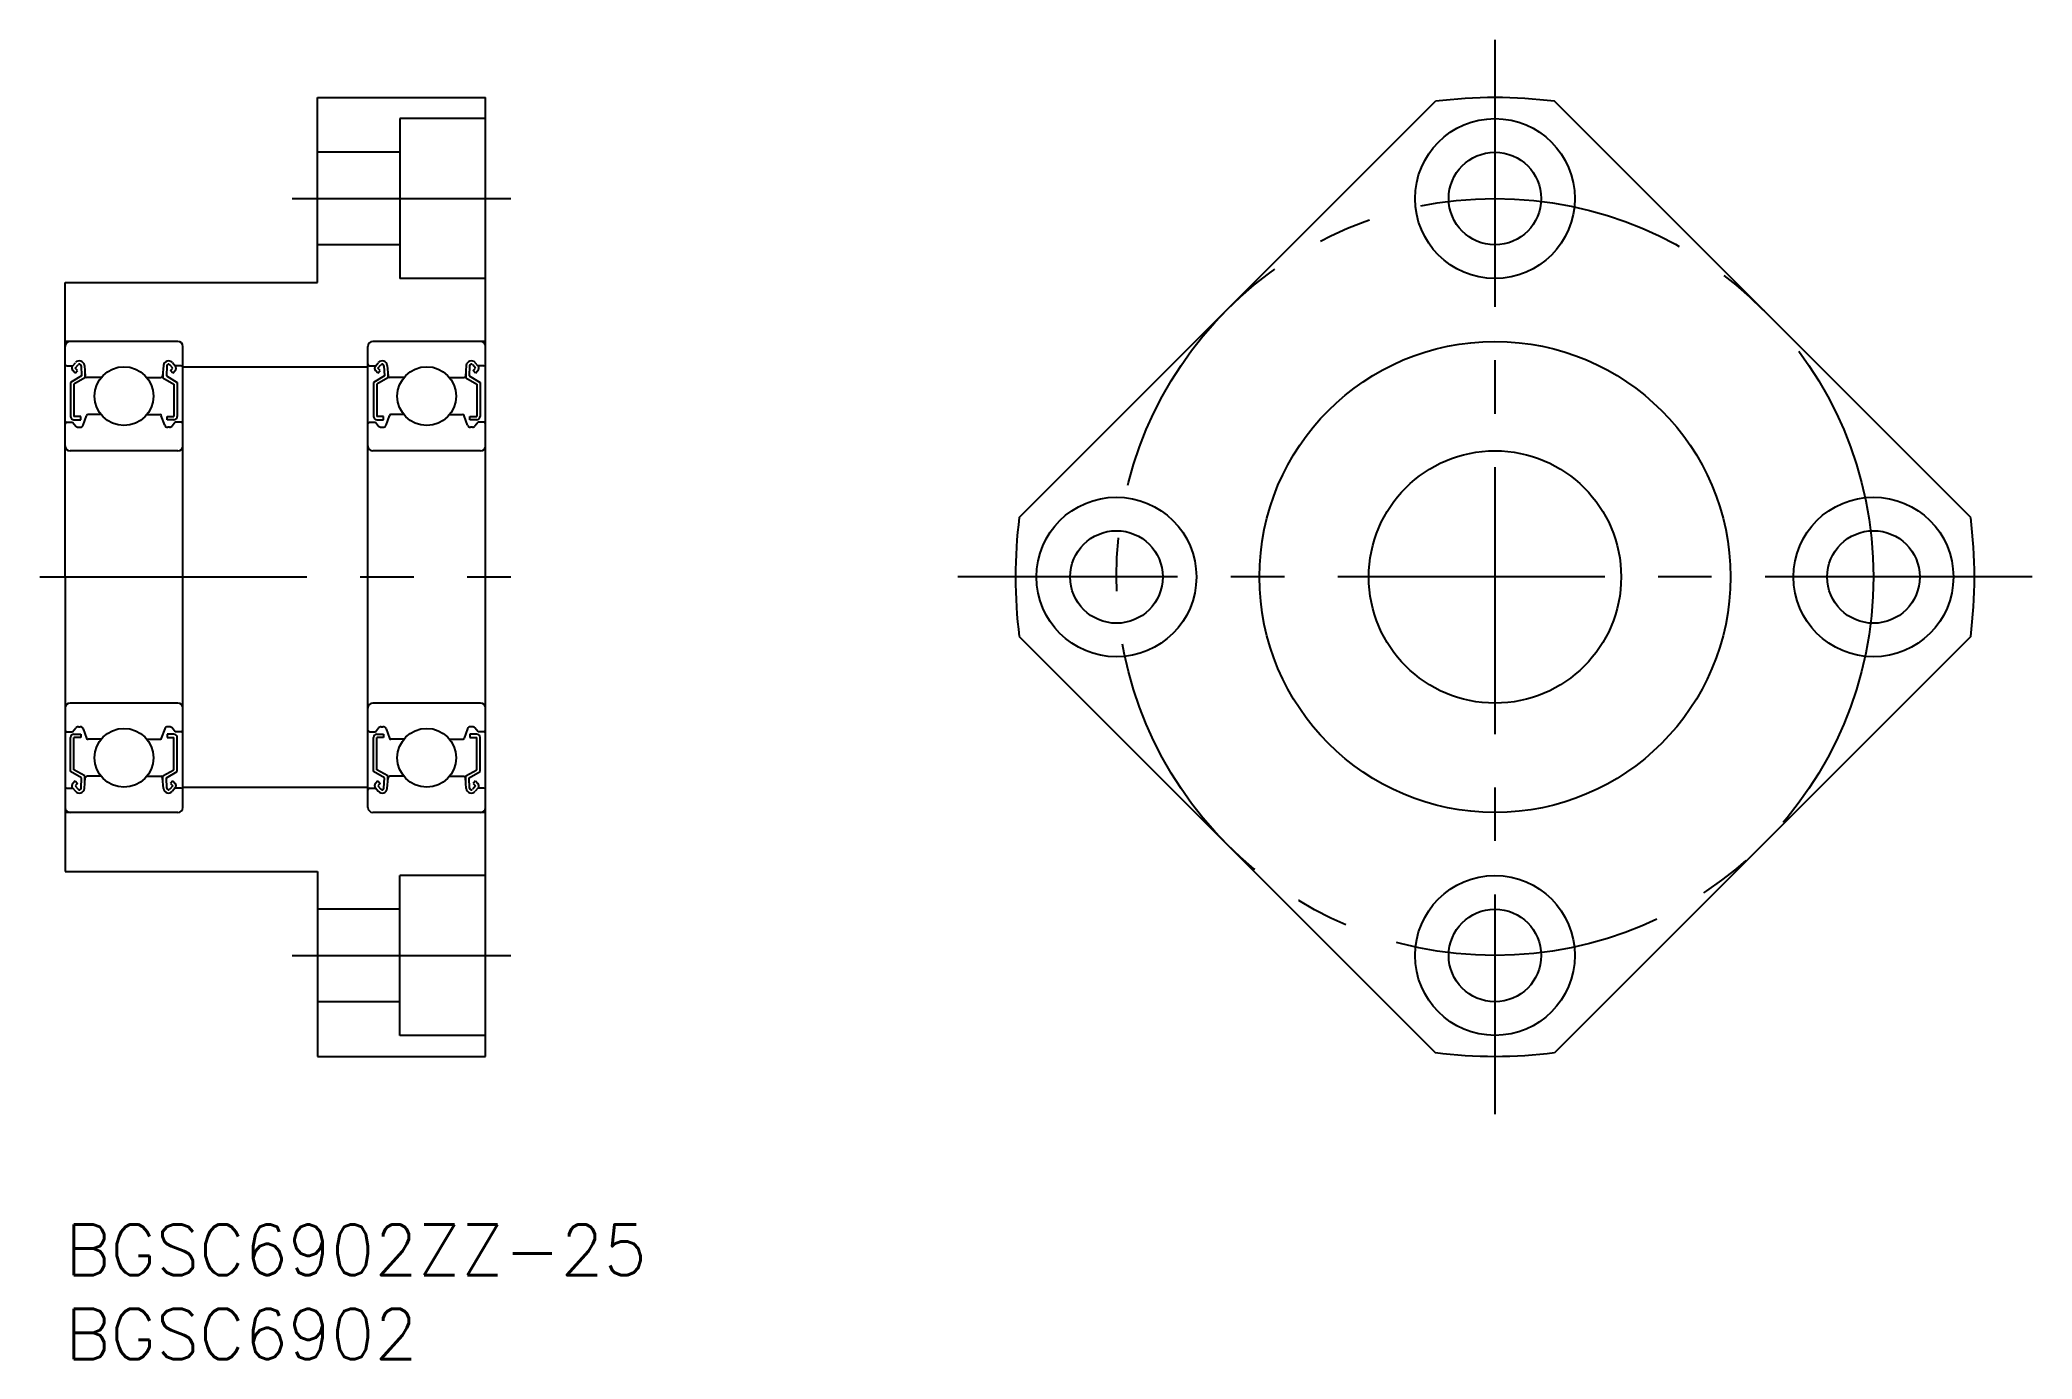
# Model space of a CAD drawing. Extents: x -1 to 117, y -8 to 70.
import ezdxf

# ---------------------------------------------------------------- set-up
doc = ezdxf.new("R2010")
doc.units = 0
doc.header["$LTSCALE"] = 0.5
doc.linetypes.add('CENTER', pattern=[50.8, 31.75, -6.35, 6.35, -6.35])
for name, color, linetype in [('MSM_CENTER', 1, 'CENTER'), ('MSM_CONTINUOUS', 7, 'CONTINUOUS'), ('MSM_PART_NUMBER', 7, 'CONTINUOUS')]:
    doc.layers.add(name, color=color, linetype=linetype)
doc.styles.get("Standard").update_dxf_attribs({"font": 'txt.shx', "height": 3, "bigfont": 'bigfont.shx'})

# ---------------------------------------------------------------- blocks, each defined once
blk = doc.blocks.new('*U1')
at = {"layer": 'MSM_PART_NUMBER'}
blk.add_text('BGSC6902ZZ-25', height=3, dxfattribs=at).set_placement((0, -3))
blk = doc.blocks.new('*U2')
at = {"layer": 'MSM_PART_NUMBER'}
blk.add_text('BGSC6902', height=3, dxfattribs=at).set_placement((0, -8))

msp = doc.modelspace()

# ---------------------------------------------------------------- linework, layer by layer
at = {"layer": 'MSM_CENTER'}
for p, q in [((85, 70.43), (85, 6.57)), ((13.5, 61), (26.5, 61)), ((-1.5, 38.5), (26.5, 38.5)), ((116.93, 38.5), (53.07, 38.5)), ((13.5, 16), (26.5, 16))]:
    msp.add_line(p, q, dxfattribs=at)
msp.add_circle((85, 38.5), 22.5, dxfattribs=at)
at = {"layer": 'MSM_CONTINUOUS'}
for p, q in [((15, 67), (25, 67)), ((15, 56), (15, 67)), ((25, 10), (25, 67)), ((56.72, 42.04), (81.46, 66.78)), ((113.28, 42.04), (88.54, 66.78)), ((25, 65.75), (19.9, 65.75)), ((19.9, 65.75), (19.9, 56.25)), ((19.9, 63.75), (15, 63.75)), ((19.9, 58.25), (15, 58.25)), ((0, 38.5), (0, 56)), ((0, 56), (15, 56)), ((25, 56.25), (19.9, 56.25)), ((6.7, 52.5), (0, 52.5)), ((7, 24.8), (7, 52.2)), ((18, 24.8), (18, 52.2)), ((25, 52.5), (18.3, 52.5)), ((0.1, 51.05), (0.46, 51.05)), ((0.45, 51.04), (0.62, 51.24)), ((0.6, 50.91), (0.77, 51.11)), ((0.95, 51.05), (0.98, 50.45)), ((1.15, 51.07), (1.2, 50.44)), ((5.85, 51.07), (5.8, 50.44)), ((6.05, 51.05), (6.02, 50.45)), ((6.4, 50.91), (6.23, 51.11)), ((6.55, 51.04), (6.38, 51.24)), ((6.9, 51.05), (6.54, 51.05)), ((7, 51), (18, 51)), ((18.1, 51.05), (18.46, 51.05)), ((18.45, 51.04), (18.62, 51.24)), ((18.6, 50.91), (18.77, 51.11)), ((18.95, 51.05), (18.98, 50.45)), ((19.15, 51.07), (19.2, 50.44)), ((23.85, 51.07), (23.8, 50.44)), ((24.05, 51.05), (24.02, 50.45)), ((24.4, 50.91), (24.23, 51.11)), ((24.55, 51.04), (24.38, 51.24)), ((24.9, 51.05), (24.54, 51.05)), ((0.98, 50.45), (0.33, 50.07)), ((0.33, 50.07), (0.33, 48.05)), ((0.6, 50.62), (0.46, 50.77)), ((1.18, 50.33), (0.53, 49.96)), ((0.53, 49.96), (0.53, 48.05)), ((0.74, 50.77), (0.6, 50.91)), ((0.6, 50.62), (0.74, 50.77)), ((1.18, 50.7), (1.18, 50.33)), ((2.14, 50.35), (1.3, 50.35)), ((4.86, 50.35), (5.7, 50.35)), ((5.82, 50.7), (5.82, 50.33)), ((5.82, 50.33), (6.47, 49.96)), ((6.02, 50.45), (6.67, 50.07)), ((6.26, 50.77), (6.4, 50.91)), ((6.4, 50.62), (6.26, 50.77)), ((6.4, 50.62), (6.54, 50.77)), ((6.47, 49.96), (6.47, 48.05)), ((6.67, 50.07), (6.67, 48.05)), ((18.98, 50.45), (18.33, 50.07)), ((18.33, 50.07), (18.33, 48.05)), ((18.6, 50.62), (18.46, 50.77)), ((19.18, 50.33), (18.53, 49.96)), ((18.53, 49.96), (18.53, 48.05)), ((18.74, 50.77), (18.6, 50.91)), ((18.6, 50.62), (18.74, 50.77)), ((19.18, 50.7), (19.18, 50.33)), ((20.14, 50.35), (19.3, 50.35)), ((22.86, 50.35), (23.7, 50.35)), ((23.82, 50.7), (23.82, 50.33)), ((23.82, 50.33), (24.47, 49.96)), ((24.02, 50.45), (24.67, 50.07)), ((24.26, 50.77), (24.4, 50.91)), ((24.4, 50.62), (24.26, 50.77)), ((24.4, 50.62), (24.54, 50.77)), ((24.47, 49.96), (24.47, 48.05)), ((24.67, 50.07), (24.67, 48.05)), ((0.1, 47.7), (0.45, 47.7)), ((0.45, 47.7), (0.64, 47.47)), ((0.93, 48.05), (0.53, 48.05)), ((0.53, 47.85), (0.93, 47.85)), ((0.79, 47.4), (0.89, 47.4)), ((0.93, 47.85), (0.93, 48.05)), ((1.08, 47.53), (1.28, 48.08)), ((2.14, 48.15), (1.37, 48.15)), ((4.86, 48.15), (5.63, 48.15)), ((5.92, 47.53), (5.72, 48.08)), ((6.07, 48.05), (6.47, 48.05)), ((6.07, 47.85), (6.07, 48.05)), ((6.47, 47.85), (6.07, 47.85)), ((6.21, 47.4), (6.11, 47.4)), ((6.55, 47.7), (6.36, 47.47)), ((6.9, 47.7), (6.55, 47.7)), ((18.1, 47.7), (18.45, 47.7)), ((18.45, 47.7), (18.64, 47.47)), ((18.93, 48.05), (18.53, 48.05)), ((18.53, 47.85), (18.93, 47.85)), ((18.79, 47.4), (18.89, 47.4)), ((18.93, 47.85), (18.93, 48.05)), ((19.08, 47.53), (19.28, 48.08)), ((20.14, 48.15), (19.37, 48.15)), ((22.86, 48.15), (23.63, 48.15)), ((23.92, 47.53), (23.72, 48.08)), ((24.07, 47.85), (24.07, 48.05)), ((24.07, 48.05), (24.47, 48.05)), ((24.47, 47.85), (24.07, 47.85)), ((24.21, 47.4), (24.11, 47.4)), ((24.55, 47.7), (24.36, 47.47)), ((24.9, 47.7), (24.55, 47.7)), ((6.7, 46), (0.3, 46)), ((24.7, 46), (18.3, 46)), ((0, 38.5), (0, 21)), ((56.72, 34.96), (81.46, 10.22)), ((113.28, 34.96), (88.54, 10.22)), ((6.7, 31), (0.3, 31)), ((24.7, 31), (18.3, 31)), ((0.1, 29.3), (0.45, 29.3)), ((0.33, 26.93), (0.33, 28.95)), ((0.45, 29.3), (0.64, 29.53)), ((0.53, 29.15), (0.93, 29.15)), ((0.93, 28.95), (0.53, 28.95)), ((0.53, 27.04), (0.53, 28.95)), ((0.79, 29.6), (0.89, 29.6)), ((0.93, 29.15), (0.93, 28.95)), ((1.08, 29.47), (1.28, 28.92)), ((2.14, 28.85), (1.37, 28.85)), ((4.86, 28.85), (5.63, 28.85)), ((5.92, 29.47), (5.72, 28.92)), ((6.47, 29.15), (6.07, 29.15)), ((6.07, 29.15), (6.07, 28.95)), ((6.07, 28.95), (6.47, 28.95)), ((6.21, 29.6), (6.11, 29.6)), ((6.55, 29.3), (6.36, 29.53)), ((6.47, 27.04), (6.47, 28.95)), ((6.9, 29.3), (6.55, 29.3)), ((6.67, 26.93), (6.67, 28.95)), ((18.1, 29.3), (18.45, 29.3)), ((18.33, 26.93), (18.33, 28.95)), ((18.45, 29.3), (18.64, 29.53)), ((18.53, 29.15), (18.93, 29.15)), ((18.93, 28.95), (18.53, 28.95)), ((18.53, 27.04), (18.53, 28.95)), ((18.79, 29.6), (18.89, 29.6)), ((18.93, 29.15), (18.93, 28.95)), ((19.08, 29.47), (19.28, 28.92)), ((20.14, 28.85), (19.37, 28.85)), ((22.86, 28.85), (23.63, 28.85)), ((23.92, 29.47), (23.72, 28.92)), ((24.47, 29.15), (24.07, 29.15)), ((24.07, 29.15), (24.07, 28.95)), ((24.07, 28.95), (24.47, 28.95)), ((24.21, 29.6), (24.11, 29.6)), ((24.55, 29.3), (24.36, 29.53)), ((24.47, 27.04), (24.47, 28.95)), ((24.9, 29.3), (24.55, 29.3)), ((24.67, 26.93), (24.67, 28.95)), ((0.98, 26.55), (0.33, 26.93)), ((0.6, 26.38), (0.46, 26.23)), ((1.18, 26.67), (0.53, 27.04)), ((0.6, 26.38), (0.74, 26.23)), ((0.74, 26.23), (0.6, 26.09)), ((0.6, 26.09), (0.77, 25.89)), ((0.95, 25.95), (0.98, 26.55)), ((1.15, 25.93), (1.2, 26.56)), ((1.18, 26.3), (1.18, 26.67)), ((2.14, 26.65), (1.3, 26.65)), ((4.86, 26.65), (5.7, 26.65)), ((5.85, 25.93), (5.8, 26.56)), ((5.82, 26.67), (6.47, 27.04)), ((5.82, 26.3), (5.82, 26.67)), ((6.02, 26.55), (6.67, 26.93)), ((6.05, 25.95), (6.02, 26.55)), ((6.4, 26.09), (6.23, 25.89)), ((6.4, 26.38), (6.26, 26.23)), ((6.26, 26.23), (6.4, 26.09)), ((6.4, 26.38), (6.54, 26.23)), ((18.98, 26.55), (18.33, 26.93)), ((18.6, 26.38), (18.46, 26.23)), ((19.18, 26.67), (18.53, 27.04)), ((18.6, 26.38), (18.74, 26.23)), ((18.74, 26.23), (18.6, 26.09)), ((18.6, 26.09), (18.77, 25.89)), ((18.95, 25.95), (18.98, 26.55)), ((19.15, 25.93), (19.2, 26.56)), ((19.18, 26.3), (19.18, 26.67)), ((20.14, 26.65), (19.3, 26.65)), ((22.86, 26.65), (23.7, 26.65)), ((23.85, 25.93), (23.8, 26.56)), ((23.82, 26.67), (24.47, 27.04)), ((23.82, 26.3), (23.82, 26.67)), ((24.02, 26.55), (24.67, 26.93)), ((24.05, 25.95), (24.02, 26.55)), ((24.4, 26.09), (24.23, 25.89)), ((24.4, 26.38), (24.26, 26.23)), ((24.26, 26.23), (24.4, 26.09)), ((24.4, 26.38), (24.54, 26.23)), ((0.1, 25.95), (0.46, 25.95)), ((0.45, 25.96), (0.62, 25.76)), ((6.55, 25.96), (6.38, 25.76)), ((6.9, 25.95), (6.54, 25.95)), ((7, 26), (18, 26)), ((18.1, 25.95), (18.46, 25.95)), ((18.45, 25.96), (18.62, 25.76)), ((24.55, 25.96), (24.38, 25.76)), ((24.9, 25.95), (24.54, 25.95)), ((6.7, 24.5), (0, 24.5)), ((25, 24.5), (18.3, 24.5)), ((0, 21), (15, 21)), ((15, 21), (15, 10)), ((25, 20.75), (19.9, 20.75)), ((19.9, 11.25), (19.9, 20.75)), ((19.9, 18.75), (15, 18.75)), ((19.9, 13.25), (15, 13.25)), ((25, 11.25), (19.9, 11.25)), ((15, 10), (25, 10))]:
    msp.add_line(p, q, dxfattribs=at)
for centre, radius in [((85, 61), 4.75), ((85, 61), 2.75), ((85, 38.5), 14), ((3.5, 49.25), 1.75), ((21.5, 49.25), 1.75), ((85, 38.5), 7.5), ((62.5, 38.5), 4.75), ((107.5, 38.5), 4.75), ((62.5, 38.5), 2.75), ((107.5, 38.5), 2.75), ((3.5, 27.75), 1.75), ((21.5, 27.75), 1.75), ((85, 16), 4.75), ((85, 16), 2.75)]:
    msp.add_circle(centre, radius, dxfattribs=at)
for centre, radius, start, end in [((85, 38.5), 28.5, 82.8636, 97.1364), ((0.3, 52.2), 0.3, 90, 180), ((6.7, 52.2), 0.3, 0, 90), ((18.3, 52.2), 0.3, 90, 180), ((24.7, 52.2), 0.3, 0, 90), ((0.1, 51.15), 0.1, 180, 270), ((0.6, 50.91), 0.2, 140.1364, 224.998), ((0.85, 51.05), 0.3, 4.9347, 140.1364), ((0.85, 51.05), 0.1, 3.1017, 139.9503), ((6.15, 51.05), 0.3, 39.8636, 175.0653), ((6.15, 51.05), 0.1, 40.0497, 176.8983), ((6.4, 50.91), 0.2, 315.002, 39.8636), ((6.9, 51.15), 0.1, 270, 0), ((18.1, 51.15), 0.1, 180, 270), ((18.6, 50.91), 0.2, 140.1364, 224.998), ((18.85, 51.05), 0.3, 4.9347, 140.1364), ((18.85, 51.05), 0.1, 3.1017, 139.9503), ((24.15, 51.05), 0.3, 39.8636, 175.0653), ((24.15, 51.05), 0.1, 40.0497, 176.8983), ((24.4, 50.91), 0.2, 315.002, 39.8636), ((24.9, 51.15), 0.1, 270, 0), ((1.3, 50.45), 0.1, 184.9347, 270), ((5.7, 50.45), 0.1, 270, 355.0653), ((19.3, 50.45), 0.1, 184.9347, 270), ((23.7, 50.45), 0.1, 270, 355.0653), ((0.1, 47.6), 0.1, 90, 180), ((0.53, 48.05), 0.2, 180, 270), ((0.79, 47.6), 0.2, 219.9772, 270), ((0.89, 47.6), 0.2, 270, 339.9926), ((1.37, 48.05), 0.1, 90, 159.9926), ((5.63, 48.05), 0.1, 20.0074, 90), ((6.11, 47.6), 0.2, 200.0074, 270), ((6.21, 47.6), 0.2, 270, 320.0228), ((6.47, 48.05), 0.2, 270, 0), ((6.9, 47.6), 0.1, 0, 90), ((18.1, 47.6), 0.1, 90, 180), ((18.53, 48.05), 0.2, 180, 270), ((18.79, 47.6), 0.2, 219.9772, 270), ((18.89, 47.6), 0.2, 270, 339.9926), ((19.37, 48.05), 0.1, 90, 159.9926), ((23.63, 48.05), 0.1, 20.0074, 90), ((24.11, 47.6), 0.2, 200.0074, 270), ((24.21, 47.6), 0.2, 270, 320.0228), ((24.47, 48.05), 0.2, 270, 0), ((24.9, 47.6), 0.1, 0, 90), ((0.3, 46.3), 0.3, 180, 270), ((6.7, 46.3), 0.3, 270, 0), ((18.3, 46.3), 0.3, 180, 270), ((24.7, 46.3), 0.3, 270, 0), ((85, 38.5), 28.5, 172.8636, 187.1364), ((85, 38.5), 28.5, 352.8636, 7.1364), ((0.3, 30.7), 0.3, 90, 180), ((6.7, 30.7), 0.3, 0, 90), ((18.3, 30.7), 0.3, 90, 180), ((24.7, 30.7), 0.3, 0, 90), ((0.1, 29.4), 0.1, 180, 270), ((0.53, 28.95), 0.2, 90, 180), ((0.79, 29.4), 0.2, 90, 140.0228), ((0.89, 29.4), 0.2, 20.0074, 90), ((1.37, 28.95), 0.1, 200.0074, 270), ((5.63, 28.95), 0.1, 270, 339.9926), ((6.11, 29.4), 0.2, 90, 159.9926), ((6.21, 29.4), 0.2, 39.9772, 90), ((6.47, 28.95), 0.2, 0, 90), ((6.9, 29.4), 0.1, 270, 0), ((18.1, 29.4), 0.1, 180, 270), ((18.53, 28.95), 0.2, 90, 180), ((18.79, 29.4), 0.2, 90, 140.0228), ((18.89, 29.4), 0.2, 20.0074, 90), ((19.37, 28.95), 0.1, 200.0074, 270), ((23.63, 28.95), 0.1, 270, 339.9926), ((24.11, 29.4), 0.2, 90, 159.9926), ((24.21, 29.4), 0.2, 39.9772, 90), ((24.47, 28.95), 0.2, 0, 90), ((24.9, 29.4), 0.1, 270, 0), ((0.6, 26.09), 0.2, 135.002, 219.8636), ((1.3, 26.55), 0.1, 90, 175.0653), ((5.7, 26.55), 0.1, 4.9347, 90), ((6.4, 26.09), 0.2, 320.1364, 44.998), ((18.6, 26.09), 0.2, 135.002, 219.8636), ((19.3, 26.55), 0.1, 90, 175.0653), ((23.7, 26.55), 0.1, 4.9347, 90), ((24.4, 26.09), 0.2, 320.1364, 44.998), ((0.1, 25.85), 0.1, 90, 180), ((0.85, 25.95), 0.3, 219.8636, 355.0653), ((0.85, 25.95), 0.1, 220.0497, 356.8983), ((6.15, 25.95), 0.3, 184.9347, 320.1364), ((6.15, 25.95), 0.1, 183.1017, 319.9503), ((6.9, 25.85), 0.1, 0, 90), ((18.1, 25.85), 0.1, 90, 180), ((18.85, 25.95), 0.3, 219.8636, 355.0653), ((18.85, 25.95), 0.1, 220.0497, 356.8983), ((24.15, 25.95), 0.3, 184.9347, 320.1364), ((24.15, 25.95), 0.1, 183.1017, 319.9503), ((24.9, 25.85), 0.1, 0, 90), ((0.3, 24.8), 0.3, 180, 270), ((6.7, 24.8), 0.3, 270, 0), ((18.3, 24.8), 0.3, 180, 270), ((24.7, 24.8), 0.3, 270, 0), ((85, 38.5), 28.5, 262.8636, 277.1364)]:
    msp.add_arc(centre, radius, start, end, dxfattribs=at)

# ---------------------------------------------------------------- block references
for name in ['*U1', '*U2']:
    msp.add_blockref(name, (0, 0), dxfattribs=at)

doc.saveas('drawing.dxf')
